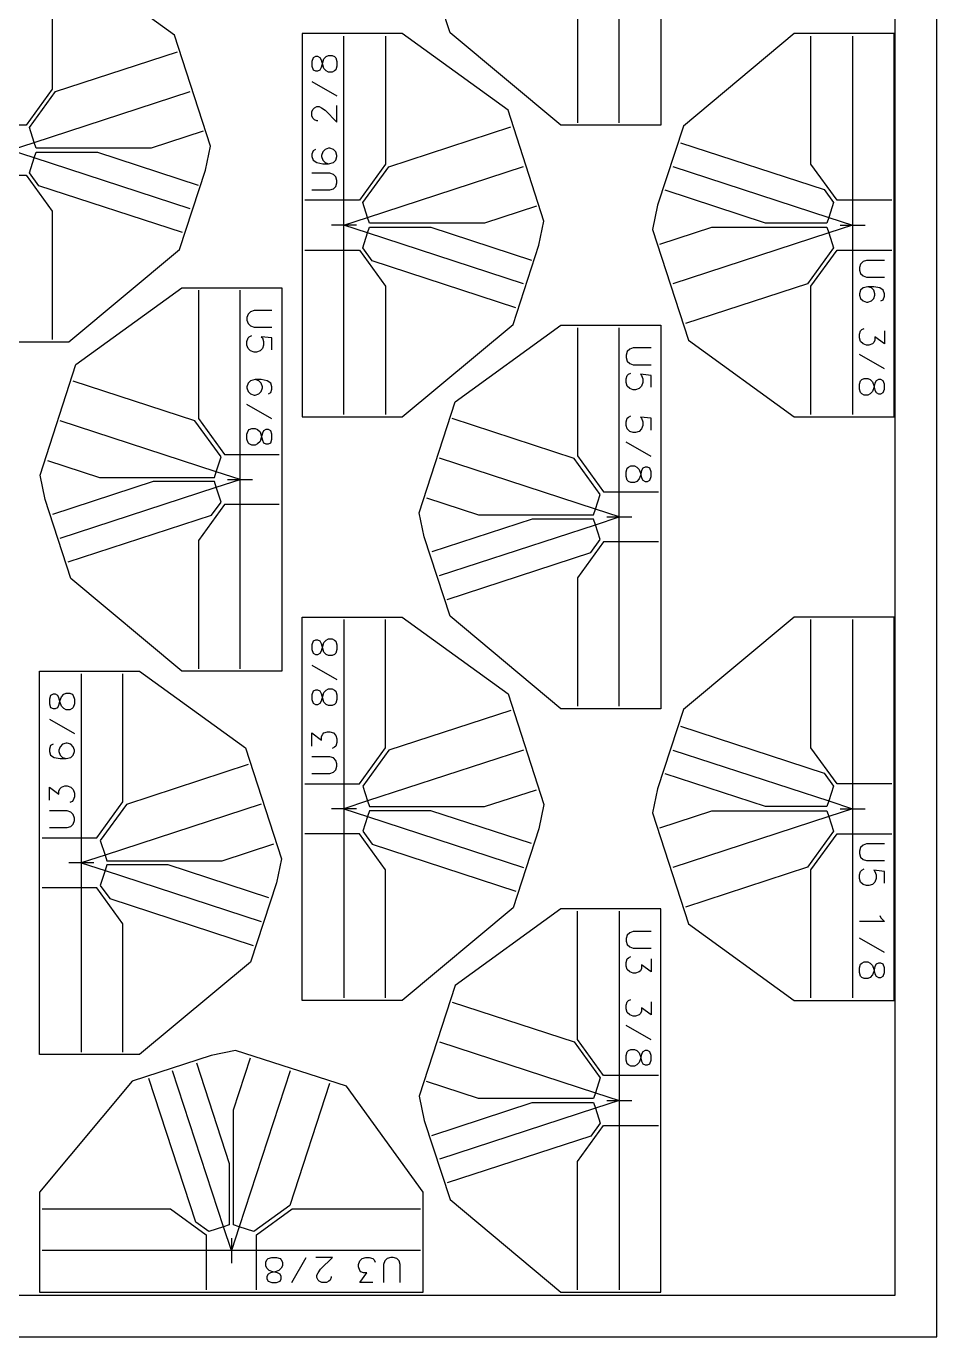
# Model space of a CAD drawing. Extents: x 0 to 235, y 0 to 300.
# Drawn here: x 125.7 to 235, y 0 to 157.2 of the extents above; entities that cross this region are included whole.
import ezdxf

# ---------------------------------------------------------------- set-up
doc = ezdxf.new("R2010")
doc.units = 0
for name, color, linetype in [('CORTE', 1, 'Continuous'), ('EJE', 4, 'Continuous'), ('REFERENCIA', 8, 'Continuous'), ('ROTULO', 5, 'Continuous')]:
    doc.layers.add(name, color=color, linetype=linetype)

msp = doc.modelspace()

# ---------------------------------------------------------------- linework, layer by layer
at = {"layer": 'CORTE', "color": 1, "linetype": 'CONTINUOUS'}
for points in [[(189.8943, 145.35), (176.5943, 156.45), (173.4943, 165.95), (172.8943, 168.85), (177.1943, 182.15), (189.8943, 191.35), (201.8943, 191.35), (201.8943, 145.35)], [(130.85, 119.35), (144.15, 130.45), (147.25, 139.95), (147.85, 142.85), (143.55, 156.15), (130.85, 165.35), (118.85, 165.35), (118.85, 119.35)], [(170.85, 110.35), (184.15, 121.45), (187.25, 130.95), (187.85, 133.85), (183.55, 147.15), (170.85, 156.35), (158.85, 156.35), (158.85, 110.35)], [(217.8943, 156.35), (204.5943, 145.25), (201.4943, 135.75), (200.8943, 132.85), (205.1943, 119.55), (217.8943, 110.35), (229.8943, 110.35), (229.8943, 156.35)], [(144.3943, 79.85), (131.0943, 90.95), (127.9943, 100.45), (127.3943, 103.35), (131.6943, 116.65), (144.3943, 125.85), (156.3943, 125.85), (156.3943, 79.85)], [(189.8943, 75.35), (176.5943, 86.45), (173.4943, 95.95), (172.8943, 98.85), (177.1943, 112.15), (189.8943, 121.35), (201.8943, 121.35), (201.8943, 75.35)], [(170.85, 86.35), (183.55, 77.15), (187.85, 63.85), (187.25, 60.95), (184.15, 51.45), (170.85, 40.35), (158.85, 40.35), (158.85, 86.35)], [(217.8943, 86.35), (204.5943, 75.25), (201.4943, 65.75), (200.8943, 62.85), (205.1943, 49.55), (217.8943, 40.35), (229.8943, 40.35), (229.8943, 86.35)], [(139.35, 79.85), (152.05, 70.65), (156.35, 57.35), (155.75, 54.45), (152.65, 44.95), (139.35, 33.85), (127.35, 33.85), (127.35, 79.85)], [(189.8943, 51.35), (177.1943, 42.15), (172.8943, 28.85), (173.4943, 25.95), (176.5943, 16.45), (189.8943, 5.35), (201.8943, 5.35), (201.8943, 51.35)], [(173.35, 17.35), (164.15, 30.05), (150.85, 34.35), (147.95, 33.75), (138.45, 30.65), (127.35, 17.35), (127.35, 5.35), (173.35, 5.35)]]:
    msp.add_lwpolyline(points, close=True, dxfattribs=at)
at = {"layer": 'EJE', "color": 4, "linetype": 'CONTINUOUS'}
for p, q in [((196.8943, 145.65), (196.8943, 165.35)), ((163.85, 136.35), (163.85, 156.05)), ((224.8943, 156.05), (224.8943, 136.35)), ((126.7019, 143.2808), (145.4202, 149.3903)), ((123.85, 142.35), (126.7019, 143.2808)), ((126.7019, 141.4192), (123.85, 142.35)), ((145.4202, 135.3097), (126.7019, 141.4192)), ((166.7019, 134.2808), (185.4202, 140.3903)), ((203.324, 140.3903), (222.0423, 134.2808)), ((163.85, 136.35), (159.15, 136.35)), ((229.5943, 136.35), (224.8943, 136.35)), ((163.85, 133.35), (166.7019, 134.2808)), ((222.0423, 134.2808), (224.8943, 133.35)), ((163.85, 133.35), (162.35, 133.35)), ((166.7019, 132.4192), (163.85, 133.35)), ((165.35, 133.35), (163.85, 133.35)), ((185.4202, 126.3097), (166.7019, 132.4192)), ((222.0423, 132.4192), (203.3241, 126.3097)), ((224.8943, 133.35), (222.0423, 132.4192)), ((223.3943, 133.35), (224.8943, 133.35)), ((224.8943, 133.35), (226.3943, 133.35)), ((159.15, 130.35), (163.85, 130.35)), ((163.85, 110.65), (163.85, 130.35)), ((224.8943, 130.35), (224.8943, 110.65)), ((224.8943, 130.35), (229.5943, 130.35)), ((151.3943, 105.85), (151.3943, 125.55)), ((196.8943, 101.35), (196.8943, 121.05)), ((148.5423, 103.7808), (129.8241, 109.8903)), ((151.3943, 105.85), (156.0943, 105.85)), ((194.0423, 99.2808), (175.3241, 105.3903)), ((151.3943, 102.85), (148.5423, 103.7808)), ((148.5423, 101.9192), (151.3943, 102.85)), ((149.8943, 102.85), (151.3943, 102.85)), ((151.3943, 102.85), (152.8943, 102.85)), ((129.824, 95.8097), (148.5423, 101.9192)), ((196.8943, 101.35), (201.5943, 101.35)), ((151.3943, 80.15), (151.3943, 99.85)), ((156.0943, 99.85), (151.3943, 99.85)), ((196.8943, 98.35), (194.0423, 99.2808)), ((194.0423, 97.4192), (196.8943, 98.35)), ((195.3943, 98.35), (196.8943, 98.35)), ((196.8943, 98.35), (198.3943, 98.35)), ((175.324, 91.3097), (194.0423, 97.4192)), ((196.8943, 75.65), (196.8943, 95.35)), ((201.5943, 95.35), (196.8943, 95.35)), ((163.85, 86.05), (163.85, 66.35)), ((224.8943, 86.05), (224.8943, 66.35)), ((132.35, 79.55), (132.35, 59.85)), ((185.4202, 70.3903), (166.7019, 64.2808)), ((203.324, 70.3903), (222.0423, 64.2808)), ((159.15, 66.35), (163.85, 66.35)), ((229.5943, 66.35), (224.8943, 66.35)), ((153.9202, 63.8903), (135.2019, 57.7808)), ((163.85, 63.35), (162.35, 63.35)), ((166.7019, 64.2808), (163.85, 63.35)), ((165.35, 63.35), (163.85, 63.35)), ((163.85, 63.35), (166.7019, 62.4192)), ((222.0423, 64.2808), (224.8943, 63.35)), ((224.8943, 63.35), (222.0423, 62.4192)), ((223.3943, 63.35), (224.8943, 63.35)), ((224.8943, 63.35), (226.3943, 63.35)), ((166.7019, 62.4192), (185.4202, 56.3097)), ((222.0423, 62.4192), (203.3241, 56.3097)), ((127.65, 59.85), (132.35, 59.85)), ((163.85, 60.35), (159.15, 60.35)), ((163.85, 60.35), (163.85, 40.65)), ((224.8943, 60.35), (224.8943, 40.65)), ((224.8943, 60.35), (229.5943, 60.35)), ((132.35, 56.85), (130.85, 56.85)), ((135.2019, 57.7808), (132.35, 56.85)), ((133.85, 56.85), (132.35, 56.85)), ((132.35, 56.85), (135.2019, 55.9192)), ((135.2019, 55.9192), (153.9202, 49.8097)), ((132.35, 53.85), (127.65, 53.85)), ((132.35, 53.85), (132.35, 34.15)), ((196.8943, 51.05), (196.8943, 31.35)), ((175.3241, 35.3903), (194.0423, 29.2808)), ((149.4192, 13.2019), (143.3097, 31.9202)), ((157.3903, 31.9202), (151.2808, 13.2019)), ((201.5943, 31.35), (196.8943, 31.35)), ((194.0423, 29.2808), (196.8943, 28.35)), ((196.8943, 28.35), (194.0423, 27.4192)), ((195.3943, 28.35), (196.8943, 28.35)), ((196.8943, 28.35), (198.3943, 28.35)), ((194.0423, 27.4192), (175.324, 21.3097)), ((196.8943, 25.35), (196.8943, 5.65)), ((196.8943, 25.35), (201.5943, 25.35)), ((150.35, 10.35), (149.4192, 13.2019)), ((151.2808, 13.2019), (150.35, 10.35)), ((150.35, 11.85), (150.35, 10.35)), ((147.35, 10.35), (127.65, 10.35)), ((147.35, 10.35), (147.35, 5.65)), ((150.35, 10.35), (150.35, 8.85)), ((173.05, 10.35), (153.35, 10.35)), ((153.35, 5.65), (153.35, 10.35))]:
    msp.add_line(p, q, dxfattribs=at)
for points in [[(196.8943, 165.35), (195.0266, 165.35), (191.8943, 161.0328), (191.8943, 145.65)], [(128.85, 165.05), (128.85, 149.6672), (125.7177, 145.35), (123.85, 145.35)], [(168.85, 156.05), (168.85, 140.6672), (165.7177, 136.35), (163.85, 136.35)], [(224.8943, 136.35), (223.0266, 136.35), (219.8943, 140.6672), (219.8943, 156.05)], [(126.7019, 143.2808), (126.1224, 145.0564), (129.2547, 149.3736), (143.882, 154.1478)], [(166.7019, 134.2808), (166.1224, 136.0564), (169.2547, 140.3736), (183.882, 145.1478)], [(146.9583, 144.6327), (140.7304, 142.6), (126.9242, 142.6), (126.7019, 143.2808)], [(204.2547, 143.2423), (221.4896, 137.617), (222.6219, 136.0564), (222.0423, 134.2808)], [(126.7019, 141.4192), (126.9242, 142.1), (134.2846, 142.1), (146.3509, 138.1617)], [(144.4896, 132.4577), (127.2547, 138.083), (126.1224, 139.6436), (126.7019, 141.4192)], [(123.85, 139.35), (125.7177, 139.35), (128.85, 135.0328), (128.85, 119.65)], [(222.0423, 134.2808), (221.8201, 133.6), (214.4596, 133.6), (202.3934, 137.5383)], [(163.85, 133.35), (163.85, 134.85), (163.85, 136.35)], [(186.9583, 135.6327), (180.7304, 133.6), (166.9242, 133.6), (166.7019, 134.2808)], [(224.8943, 136.35), (224.8943, 134.85), (224.8943, 133.35)], [(163.85, 130.35), (163.85, 131.85), (163.85, 133.35)], [(184.4896, 123.4577), (167.2547, 129.083), (166.1224, 130.6436), (166.7019, 132.4192)], [(166.7019, 132.4192), (166.9242, 133.1), (174.2846, 133.1), (186.3509, 129.1617)], [(201.7859, 131.0673), (208.0138, 133.1), (221.8201, 133.1), (222.0423, 132.4192)], [(222.0423, 132.4192), (222.6219, 130.6436), (219.4896, 126.3264), (204.8623, 121.5522)], [(224.8943, 133.35), (224.8943, 131.85), (224.8943, 130.35)], [(163.85, 130.35), (165.7177, 130.35), (168.85, 126.0328), (168.85, 110.65)], [(219.8943, 110.65), (219.8943, 126.0328), (223.0266, 130.35), (224.8943, 130.35)], [(146.3943, 125.55), (146.3943, 110.1672), (149.5266, 105.85), (151.3943, 105.85)], [(191.8943, 121.05), (191.8943, 105.6672), (195.0266, 101.35), (196.8943, 101.35)], [(148.5423, 103.7808), (149.1219, 105.5564), (145.9896, 109.8736), (131.3623, 114.6478)], [(194.0423, 99.2808), (194.6219, 101.0564), (191.4896, 105.3736), (176.8623, 110.1478)], [(151.3943, 102.85), (151.3943, 104.35), (151.3943, 105.85)], [(128.2859, 105.1327), (134.5138, 103.1), (148.3201, 103.1), (148.5423, 103.7808)], [(148.5423, 101.9192), (148.3201, 102.6), (140.9596, 102.6), (128.8934, 98.6617)], [(151.3943, 99.85), (151.3943, 101.35), (151.3943, 102.85)], [(130.7547, 92.9577), (147.9896, 98.583), (149.1219, 100.1436), (148.5423, 101.9192)], [(173.7859, 100.6327), (180.0138, 98.6), (193.8201, 98.6), (194.0423, 99.2808)], [(196.8943, 98.35), (196.8943, 99.85), (196.8943, 101.35)], [(151.3943, 99.85), (149.5266, 99.85), (146.3943, 95.5328), (146.3943, 80.15)], [(194.0423, 97.4192), (193.8201, 98.1), (186.4596, 98.1), (174.3934, 94.1617)], [(196.8943, 95.35), (196.8943, 96.85), (196.8943, 98.35)], [(176.2547, 88.4577), (193.4896, 94.083), (194.6219, 95.6436), (194.0423, 97.4192)], [(196.8943, 95.35), (195.0266, 95.35), (191.8943, 91.0328), (191.8943, 75.65)], [(163.85, 66.35), (165.7177, 66.35), (168.85, 70.6672), (168.85, 86.05)], [(224.8943, 66.35), (223.0266, 66.35), (219.8943, 70.6672), (219.8943, 86.05)], [(132.35, 59.85), (134.2177, 59.85), (137.35, 64.1672), (137.35, 79.55)], [(183.882, 75.1478), (169.2547, 70.3736), (166.1224, 66.0564), (166.7019, 64.2808)], [(204.2547, 73.2423), (221.4896, 67.617), (222.6219, 66.0564), (222.0423, 64.2808)], [(152.382, 68.6478), (137.7547, 63.8736), (134.6224, 59.5564), (135.2019, 57.7808)], [(163.85, 66.35), (163.85, 64.85), (163.85, 63.35)], [(222.0423, 64.2808), (221.8201, 63.6), (214.4596, 63.6), (202.3934, 67.5383)], [(224.8943, 66.35), (224.8943, 64.85), (224.8943, 63.35)], [(166.7019, 64.2808), (166.9242, 63.6), (180.7304, 63.6), (186.9583, 65.6327)], [(163.85, 63.35), (163.85, 61.85), (163.85, 60.35)], [(186.3509, 59.1617), (174.2846, 63.1), (166.9242, 63.1), (166.7019, 62.4192)], [(201.7859, 61.0673), (208.0138, 63.1), (221.8201, 63.1), (222.0423, 62.4192)], [(224.8943, 63.35), (224.8943, 61.85), (224.8943, 60.35)], [(166.7019, 62.4192), (166.1224, 60.6436), (167.2547, 59.083), (184.4896, 53.4577)], [(222.0423, 62.4192), (222.6219, 60.6436), (219.4896, 56.3264), (204.8623, 51.5522)], [(132.35, 59.85), (132.35, 58.35), (132.35, 56.85)], [(168.85, 40.65), (168.85, 56.0328), (165.7177, 60.35), (163.85, 60.35)], [(219.8943, 40.65), (219.8943, 56.0328), (223.0266, 60.35), (224.8943, 60.35)], [(135.2019, 57.7808), (135.4242, 57.1), (149.2304, 57.1), (155.4583, 59.1327)], [(132.35, 56.85), (132.35, 55.35), (132.35, 53.85)], [(135.2019, 55.9192), (134.6224, 54.1436), (135.7547, 52.583), (152.9896, 46.9577)], [(154.8509, 52.6617), (142.7846, 56.6), (135.4242, 56.6), (135.2019, 55.9192)], [(137.35, 34.15), (137.35, 49.5328), (134.2177, 53.85), (132.35, 53.85)], [(196.8943, 31.35), (195.0266, 31.35), (191.8943, 35.6672), (191.8943, 51.05)], [(176.8623, 40.1478), (191.4896, 35.3736), (194.6219, 31.0564), (194.0423, 29.2808)], [(151.2808, 13.2019), (150.6, 13.4242), (150.6, 27.2304), (152.6327, 33.4583)], [(146.1617, 32.8509), (150.1, 20.7846), (150.1, 13.4242), (149.4192, 13.2019)], [(149.4192, 13.2019), (147.6436, 12.6224), (146.083, 13.7547), (140.4577, 30.9896)], [(162.1478, 30.382), (157.3736, 15.7547), (153.0564, 12.6224), (151.2808, 13.2019)], [(194.0423, 29.2808), (193.8201, 28.6), (180.0138, 28.6), (173.7859, 30.6327)], [(196.8943, 31.35), (196.8943, 29.85), (196.8943, 28.35)], [(196.8943, 28.35), (196.8943, 26.85), (196.8943, 25.35)], [(174.3934, 24.1617), (186.4596, 28.1), (193.8201, 28.1), (194.0423, 27.4192)], [(194.0423, 27.4192), (194.6219, 25.6436), (193.4896, 24.083), (176.2547, 18.4577)], [(191.8943, 5.65), (191.8943, 21.0328), (195.0266, 25.35), (196.8943, 25.35)], [(127.65, 15.35), (143.0328, 15.35), (147.35, 12.2177), (147.35, 10.35)], [(153.35, 10.35), (153.35, 12.2177), (157.6672, 15.35), (173.05, 15.35)], [(150.35, 10.35), (148.85, 10.35), (147.35, 10.35)], [(153.35, 10.35), (151.85, 10.35), (150.35, 10.35)]]:
    msp.add_lwpolyline(points, dxfattribs=at)
at = {"layer": 'REFERENCIA', "color": 8, "linetype": 'CONTINUOUS'}
for points in [[(0, 0), (235, 0), (235, 300), (0, 300), (0, 0)], [(5, 5), (230, 5), (230, 295), (5, 295), (5, 5)]]:
    msp.add_lwpolyline(points, dxfattribs=at)
at = {"layer": 'ROTULO', "color": 5, "linetype": 'CONTINUOUS'}
for p, q in [((160.0238, 150.5786), (163.0238, 148.8643)), ((228.7205, 116.1214), (225.7205, 117.8357)), ((155.2205, 110.1214), (152.2205, 111.8357)), ((200.7205, 105.6214), (197.7205, 107.3357)), ((160.0238, 80.5786), (163.0238, 78.8643)), ((128.5238, 74.0786), (131.5238, 72.3643)), ((228.7205, 46.1214), (225.7205, 47.8357)), ((200.7205, 35.6214), (197.7205, 37.3357)), ((157.6214, 6.5238), (159.3357, 9.5238))]:
    msp.add_line(p, q, dxfattribs=at)
for points in [[(160.0238, 152.4357), (160.1666, 152.0071), (160.4523, 151.8643), (160.738, 151.8643), (161.0238, 152.0071), (161.1666, 152.2929), (161.3095, 152.8643), (161.4523, 153.2929), (161.738, 153.5786), (162.0238, 153.7214), (162.4523, 153.7214), (162.738, 153.5786), (162.8809, 153.4357), (163.0238, 153.0071), (163.0238, 152.4357), (162.8809, 152.0071), (162.738, 151.8643), (162.4523, 151.7214), (162.0238, 151.7214), (161.738, 151.8643), (161.4523, 152.15), (161.3095, 152.5786), (161.1666, 153.15), (161.0238, 153.4357), (160.738, 153.5786), (160.4523, 153.5786), (160.1666, 153.4357), (160.0238, 153.0071), (160.0238, 152.4357)], [(160.738, 145.8643), (160.5952, 145.8643), (160.3095, 146.0071), (160.1666, 146.15), (160.0238, 146.4357), (160.0238, 147.0071), (160.1666, 147.2929), (160.3095, 147.4357), (160.5952, 147.5786), (160.8809, 147.5786), (161.1666, 147.4357), (161.5952, 147.15), (163.0238, 145.7214), (163.0238, 147.7214)], [(160.4523, 142.4357), (160.1666, 142.2929), (160.0238, 141.8643), (160.0238, 141.5786), (160.1666, 141.15), (160.5952, 140.8643), (161.3095, 140.7214), (162.0238, 140.7214), (162.5952, 140.8643), (162.8809, 141.15), (163.0238, 141.5786), (163.0238, 141.7214), (162.8809, 142.15), (162.5952, 142.4357), (162.1666, 142.5786), (162.0238, 142.5786), (161.5952, 142.4357), (161.3095, 142.15), (161.1666, 141.7214), (161.1666, 141.5786), (161.3095, 141.15), (161.5952, 140.8643), (162.0238, 140.7214)], [(160.0238, 137.5786), (162.1666, 137.5786), (162.5952, 137.7214), (162.8809, 138.0071), (163.0238, 138.4357), (163.0238, 138.7214), (162.8809, 139.15), (162.5952, 139.4357), (162.1666, 139.5786), (160.0238, 139.5786)], [(228.7205, 129.1214), (226.5777, 129.1214), (226.1491, 128.9786), (225.8634, 128.6929), (225.7205, 128.2643), (225.7205, 127.9786), (225.8634, 127.55), (226.1491, 127.2643), (226.5777, 127.1214), (228.7205, 127.1214)], [(228.292, 124.2643), (228.5777, 124.4071), (228.7205, 124.8357), (228.7205, 125.1214), (228.5777, 125.55), (228.1491, 125.8357), (227.4348, 125.9786), (226.7205, 125.9786), (226.1491, 125.8357), (225.8634, 125.55), (225.7205, 125.1214), (225.7205, 124.9786), (225.8634, 124.55), (226.1491, 124.2643), (226.5777, 124.1214), (226.7205, 124.1214), (227.1491, 124.2643), (227.4348, 124.55), (227.5777, 124.9786), (227.5777, 125.1214), (227.4348, 125.55), (227.1491, 125.8357), (226.7205, 125.9786)], [(155.2205, 123.1214), (153.0777, 123.1214), (152.6491, 122.9786), (152.3634, 122.6929), (152.2205, 122.2643), (152.2205, 121.9786), (152.3634, 121.55), (152.6491, 121.2643), (153.0777, 121.1214), (155.2205, 121.1214)], [(155.2205, 118.4071), (155.2205, 119.8357), (153.9348, 119.9786), (154.0777, 119.8357), (154.2205, 119.4071), (154.2205, 118.9786), (154.0777, 118.55), (153.792, 118.2643), (153.3634, 118.1214), (153.0777, 118.1214), (152.6491, 118.2643), (152.3634, 118.55), (152.2205, 118.9786), (152.2205, 119.4071), (152.3634, 119.8357), (152.5062, 119.9786), (152.792, 120.1214)], [(228.7205, 120.6929), (228.7205, 119.1214), (227.5777, 119.9786), (227.5777, 119.55), (227.4348, 119.2643), (227.292, 119.1214), (226.8634, 118.9786), (226.5777, 118.9786), (226.1491, 119.1214), (225.8634, 119.4071), (225.7205, 119.8357), (225.7205, 120.2643), (225.8634, 120.6929), (226.0062, 120.8357), (226.292, 120.9786)], [(200.7205, 118.6214), (198.5777, 118.6214), (198.1491, 118.4786), (197.8634, 118.1929), (197.7205, 117.7643), (197.7205, 117.4786), (197.8634, 117.05), (198.1491, 116.7643), (198.5777, 116.6214), (200.7205, 116.6214)], [(154.792, 113.1214), (155.0777, 113.2643), (155.2205, 113.6929), (155.2205, 113.9786), (155.0777, 114.4071), (154.6491, 114.6929), (153.9348, 114.8357), (153.2205, 114.8357), (152.6491, 114.6929), (152.3634, 114.4071), (152.2205, 113.9786), (152.2205, 113.8357), (152.3634, 113.4071), (152.6491, 113.1214), (153.0777, 112.9786), (153.2205, 112.9786), (153.6491, 113.1214), (153.9348, 113.4071), (154.0777, 113.8357), (154.0777, 113.9786), (153.9348, 114.4071), (153.6491, 114.6929), (153.2205, 114.8357)], [(200.7205, 113.9071), (200.7205, 115.3357), (199.4348, 115.4786), (199.5777, 115.3357), (199.7205, 114.9071), (199.7205, 114.4786), (199.5777, 114.05), (199.292, 113.7643), (198.8634, 113.6214), (198.5777, 113.6214), (198.1491, 113.7643), (197.8634, 114.05), (197.7205, 114.4786), (197.7205, 114.9071), (197.8634, 115.3357), (198.0062, 115.4786), (198.292, 115.6214)], [(228.7205, 114.2643), (228.5777, 114.6929), (228.292, 114.8357), (228.0062, 114.8357), (227.7205, 114.6929), (227.5777, 114.4071), (227.4348, 113.8357), (227.292, 113.4071), (227.0062, 113.1214), (226.7205, 112.9786), (226.292, 112.9786), (226.0062, 113.1214), (225.8634, 113.2643), (225.7205, 113.6929), (225.7205, 114.2643), (225.8634, 114.6929), (226.0062, 114.8357), (226.292, 114.9786), (226.7205, 114.9786), (227.0062, 114.8357), (227.292, 114.55), (227.4348, 114.1214), (227.5777, 113.55), (227.7205, 113.2643), (228.0062, 113.1214), (228.292, 113.1214), (228.5777, 113.2643), (228.7205, 113.6929), (228.7205, 114.2643)], [(200.7205, 108.7643), (200.7205, 110.1929), (199.4348, 110.3357), (199.5777, 110.1929), (199.7205, 109.7643), (199.7205, 109.3357), (199.5777, 108.9071), (199.292, 108.6214), (198.8634, 108.4786), (198.5777, 108.4786), (198.1491, 108.6214), (197.8634, 108.9071), (197.7205, 109.3357), (197.7205, 109.7643), (197.8634, 110.1929), (198.0062, 110.3357), (198.292, 110.4786)], [(155.2205, 108.2643), (155.0777, 108.6929), (154.792, 108.8357), (154.5062, 108.8357), (154.2205, 108.6929), (154.0777, 108.4071), (153.9348, 107.8357), (153.792, 107.4071), (153.5062, 107.1214), (153.2205, 106.9786), (152.792, 106.9786), (152.5062, 107.1214), (152.3634, 107.2643), (152.2205, 107.6929), (152.2205, 108.2643), (152.3634, 108.6929), (152.5062, 108.8357), (152.792, 108.9786), (153.2205, 108.9786), (153.5062, 108.8357), (153.792, 108.55), (153.9348, 108.1214), (154.0777, 107.55), (154.2205, 107.2643), (154.5062, 107.1214), (154.792, 107.1214), (155.0777, 107.2643), (155.2205, 107.6929), (155.2205, 108.2643)], [(200.7205, 103.7643), (200.5777, 104.1929), (200.292, 104.3357), (200.0062, 104.3357), (199.7205, 104.1929), (199.5777, 103.9071), (199.4348, 103.3357), (199.292, 102.9071), (199.0062, 102.6214), (198.7205, 102.4786), (198.292, 102.4786), (198.0062, 102.6214), (197.8634, 102.7643), (197.7205, 103.1929), (197.7205, 103.7643), (197.8634, 104.1929), (198.0062, 104.3357), (198.292, 104.4786), (198.7205, 104.4786), (199.0062, 104.3357), (199.292, 104.05), (199.4348, 103.6214), (199.5777, 103.05), (199.7205, 102.7643), (200.0062, 102.6214), (200.292, 102.6214), (200.5777, 102.7643), (200.7205, 103.1929), (200.7205, 103.7643)], [(160.0238, 82.4357), (160.1666, 82.0071), (160.4523, 81.8643), (160.738, 81.8643), (161.0238, 82.0071), (161.1666, 82.2929), (161.3095, 82.8643), (161.4523, 83.2929), (161.738, 83.5786), (162.0238, 83.7214), (162.4523, 83.7214), (162.738, 83.5786), (162.8809, 83.4357), (163.0238, 83.0071), (163.0238, 82.4357), (162.8809, 82.0071), (162.738, 81.8643), (162.4523, 81.7214), (162.0238, 81.7214), (161.738, 81.8643), (161.4523, 82.15), (161.3095, 82.5786), (161.1666, 83.15), (161.0238, 83.4357), (160.738, 83.5786), (160.4523, 83.5786), (160.1666, 83.4357), (160.0238, 83.0071), (160.0238, 82.4357)], [(128.5238, 75.9357), (128.6666, 75.5071), (128.9523, 75.3643), (129.238, 75.3643), (129.5238, 75.5071), (129.6666, 75.7929), (129.8095, 76.3643), (129.9523, 76.7929), (130.238, 77.0786), (130.5238, 77.2214), (130.9523, 77.2214), (131.238, 77.0786), (131.3809, 76.9357), (131.5238, 76.5071), (131.5238, 75.9357), (131.3809, 75.5071), (131.238, 75.3643), (130.9523, 75.2214), (130.5238, 75.2214), (130.238, 75.3643), (129.9523, 75.65), (129.8095, 76.0786), (129.6666, 76.65), (129.5238, 76.9357), (129.238, 77.0786), (128.9523, 77.0786), (128.6666, 76.9357), (128.5238, 76.5071), (128.5238, 75.9357)], [(160.0238, 76.4357), (160.1666, 76.0071), (160.4523, 75.8643), (160.738, 75.8643), (161.0238, 76.0071), (161.1666, 76.2929), (161.3095, 76.8643), (161.4523, 77.2929), (161.738, 77.5786), (162.0238, 77.7214), (162.4523, 77.7214), (162.738, 77.5786), (162.8809, 77.4357), (163.0238, 77.0071), (163.0238, 76.4357), (162.8809, 76.0071), (162.738, 75.8643), (162.4523, 75.7214), (162.0238, 75.7214), (161.738, 75.8643), (161.4523, 76.15), (161.3095, 76.5786), (161.1666, 77.15), (161.0238, 77.4357), (160.738, 77.5786), (160.4523, 77.5786), (160.1666, 77.4357), (160.0238, 77.0071), (160.0238, 76.4357)], [(160.0238, 70.8643), (160.0238, 72.4357), (161.1666, 71.5786), (161.1666, 72.0071), (161.3095, 72.2929), (161.4523, 72.4357), (161.8809, 72.5786), (162.1666, 72.5786), (162.5952, 72.4357), (162.8809, 72.15), (163.0238, 71.7214), (163.0238, 71.2929), (162.8809, 70.8643), (162.738, 70.7214), (162.4523, 70.5786)], [(128.9523, 71.0786), (128.6666, 70.9357), (128.5238, 70.5071), (128.5238, 70.2214), (128.6666, 69.7929), (129.0952, 69.5071), (129.8095, 69.3643), (130.5238, 69.3643), (131.0952, 69.5071), (131.3809, 69.7929), (131.5238, 70.2214), (131.5238, 70.3643), (131.3809, 70.7929), (131.0952, 71.0786), (130.6666, 71.2214), (130.5238, 71.2214), (130.0952, 71.0786), (129.8095, 70.7929), (129.6666, 70.3643), (129.6666, 70.2214), (129.8095, 69.7929), (130.0952, 69.5071), (130.5238, 69.3643)], [(160.0238, 67.5786), (162.1666, 67.5786), (162.5952, 67.7214), (162.8809, 68.0071), (163.0238, 68.4357), (163.0238, 68.7214), (162.8809, 69.15), (162.5952, 69.4357), (162.1666, 69.5786), (160.0238, 69.5786)], [(128.5238, 64.3643), (128.5238, 65.9357), (129.6666, 65.0786), (129.6666, 65.5071), (129.8095, 65.7929), (129.9523, 65.9357), (130.3809, 66.0786), (130.6666, 66.0786), (131.0952, 65.9357), (131.3809, 65.65), (131.5238, 65.2214), (131.5238, 64.7929), (131.3809, 64.3643), (131.238, 64.2214), (130.9523, 64.0786)], [(128.5238, 61.0786), (130.6666, 61.0786), (131.0952, 61.2214), (131.3809, 61.5071), (131.5238, 61.9357), (131.5238, 62.2214), (131.3809, 62.65), (131.0952, 62.9357), (130.6666, 63.0786), (128.5238, 63.0786)], [(228.7205, 59.1214), (226.5777, 59.1214), (226.1491, 58.9786), (225.8634, 58.6929), (225.7205, 58.2643), (225.7205, 57.9786), (225.8634, 57.55), (226.1491, 57.2643), (226.5777, 57.1214), (228.7205, 57.1214)], [(228.7205, 54.4071), (228.7205, 55.8357), (227.4348, 55.9786), (227.5777, 55.8357), (227.7205, 55.4071), (227.7205, 54.9786), (227.5777, 54.55), (227.292, 54.2643), (226.8634, 54.1214), (226.5777, 54.1214), (226.1491, 54.2643), (225.8634, 54.55), (225.7205, 54.9786), (225.7205, 55.4071), (225.8634, 55.8357), (226.0062, 55.9786), (226.292, 56.1214)], [(228.1491, 50.55), (228.292, 50.2643), (228.7205, 49.8357), (225.7205, 49.8357)], [(200.7205, 48.6214), (198.5777, 48.6214), (198.1491, 48.4786), (197.8634, 48.1929), (197.7205, 47.7643), (197.7205, 47.4786), (197.8634, 47.05), (198.1491, 46.7643), (198.5777, 46.6214), (200.7205, 46.6214)], [(200.7205, 45.3357), (200.7205, 43.7643), (199.5777, 44.6214), (199.5777, 44.1929), (199.4348, 43.9071), (199.292, 43.7643), (198.8634, 43.6214), (198.5777, 43.6214), (198.1491, 43.7643), (197.8634, 44.05), (197.7205, 44.4786), (197.7205, 44.9071), (197.8634, 45.3357), (198.0062, 45.4786), (198.292, 45.6214)], [(228.7205, 44.2643), (228.5777, 44.6929), (228.292, 44.8357), (228.0062, 44.8357), (227.7205, 44.6929), (227.5777, 44.4071), (227.4348, 43.8357), (227.292, 43.4071), (227.0062, 43.1214), (226.7205, 42.9786), (226.292, 42.9786), (226.0062, 43.1214), (225.8634, 43.2643), (225.7205, 43.6929), (225.7205, 44.2643), (225.8634, 44.6929), (226.0062, 44.8357), (226.292, 44.9786), (226.7205, 44.9786), (227.0062, 44.8357), (227.292, 44.55), (227.4348, 44.1214), (227.5777, 43.55), (227.7205, 43.2643), (228.0062, 43.1214), (228.292, 43.1214), (228.5777, 43.2643), (228.7205, 43.6929), (228.7205, 44.2643)], [(200.7205, 40.1929), (200.7205, 38.6214), (199.5777, 39.4786), (199.5777, 39.05), (199.4348, 38.7643), (199.292, 38.6214), (198.8634, 38.4786), (198.5777, 38.4786), (198.1491, 38.6214), (197.8634, 38.9071), (197.7205, 39.3357), (197.7205, 39.7643), (197.8634, 40.1929), (198.0062, 40.3357), (198.292, 40.4786)], [(200.7205, 33.7643), (200.5777, 34.1929), (200.292, 34.3357), (200.0062, 34.3357), (199.7205, 34.1929), (199.5777, 33.9071), (199.4348, 33.3357), (199.292, 32.9071), (199.0062, 32.6214), (198.7205, 32.4786), (198.292, 32.4786), (198.0062, 32.6214), (197.8634, 32.7643), (197.7205, 33.1929), (197.7205, 33.7643), (197.8634, 34.1929), (198.0062, 34.3357), (198.292, 34.4786), (198.7205, 34.4786), (199.0062, 34.3357), (199.292, 34.05), (199.4348, 33.6214), (199.5777, 33.05), (199.7205, 32.7643), (200.0062, 32.6214), (200.292, 32.6214), (200.5777, 32.7643), (200.7205, 33.1929), (200.7205, 33.7643)], [(155.7643, 6.5238), (156.1929, 6.6666), (156.3357, 6.9523), (156.3357, 7.238), (156.1929, 7.5238), (155.9071, 7.6666), (155.3357, 7.8095), (154.9071, 7.9523), (154.6214, 8.238), (154.4786, 8.5238), (154.4786, 8.9523), (154.6214, 9.238), (154.7643, 9.3809), (155.1929, 9.5238), (155.7643, 9.5238), (156.1929, 9.3809), (156.3357, 9.238), (156.4786, 8.9523), (156.4786, 8.5238), (156.3357, 8.238), (156.05, 7.9523), (155.6214, 7.8095), (155.05, 7.6666), (154.7643, 7.5238), (154.6214, 7.238), (154.6214, 6.9523), (154.7643, 6.6666), (155.1929, 6.5238), (155.7643, 6.5238)], [(162.3357, 7.238), (162.3357, 7.0952), (162.1929, 6.8095), (162.05, 6.6666), (161.7643, 6.5238), (161.1929, 6.5238), (160.9071, 6.6666), (160.7643, 6.8095), (160.6214, 7.0952), (160.6214, 7.3809), (160.7643, 7.6666), (161.05, 8.0952), (162.4786, 9.5238), (160.4786, 9.5238)], [(167.3357, 6.5238), (165.7643, 6.5238), (166.6214, 7.6666), (166.1929, 7.6666), (165.9071, 7.8095), (165.7643, 7.9523), (165.6214, 8.3809), (165.6214, 8.6666), (165.7643, 9.0952), (166.05, 9.3809), (166.4786, 9.5238), (166.9071, 9.5238), (167.3357, 9.3809), (167.4786, 9.238), (167.6214, 8.9523)], [(170.6214, 6.5238), (170.6214, 8.6666), (170.4786, 9.0952), (170.1929, 9.3809), (169.7643, 9.5238), (169.4786, 9.5238), (169.05, 9.3809), (168.7643, 9.0952), (168.6214, 8.6666), (168.6214, 6.5238)]]:
    msp.add_lwpolyline(points, dxfattribs=at)

doc.saveas('drawing.dxf')
